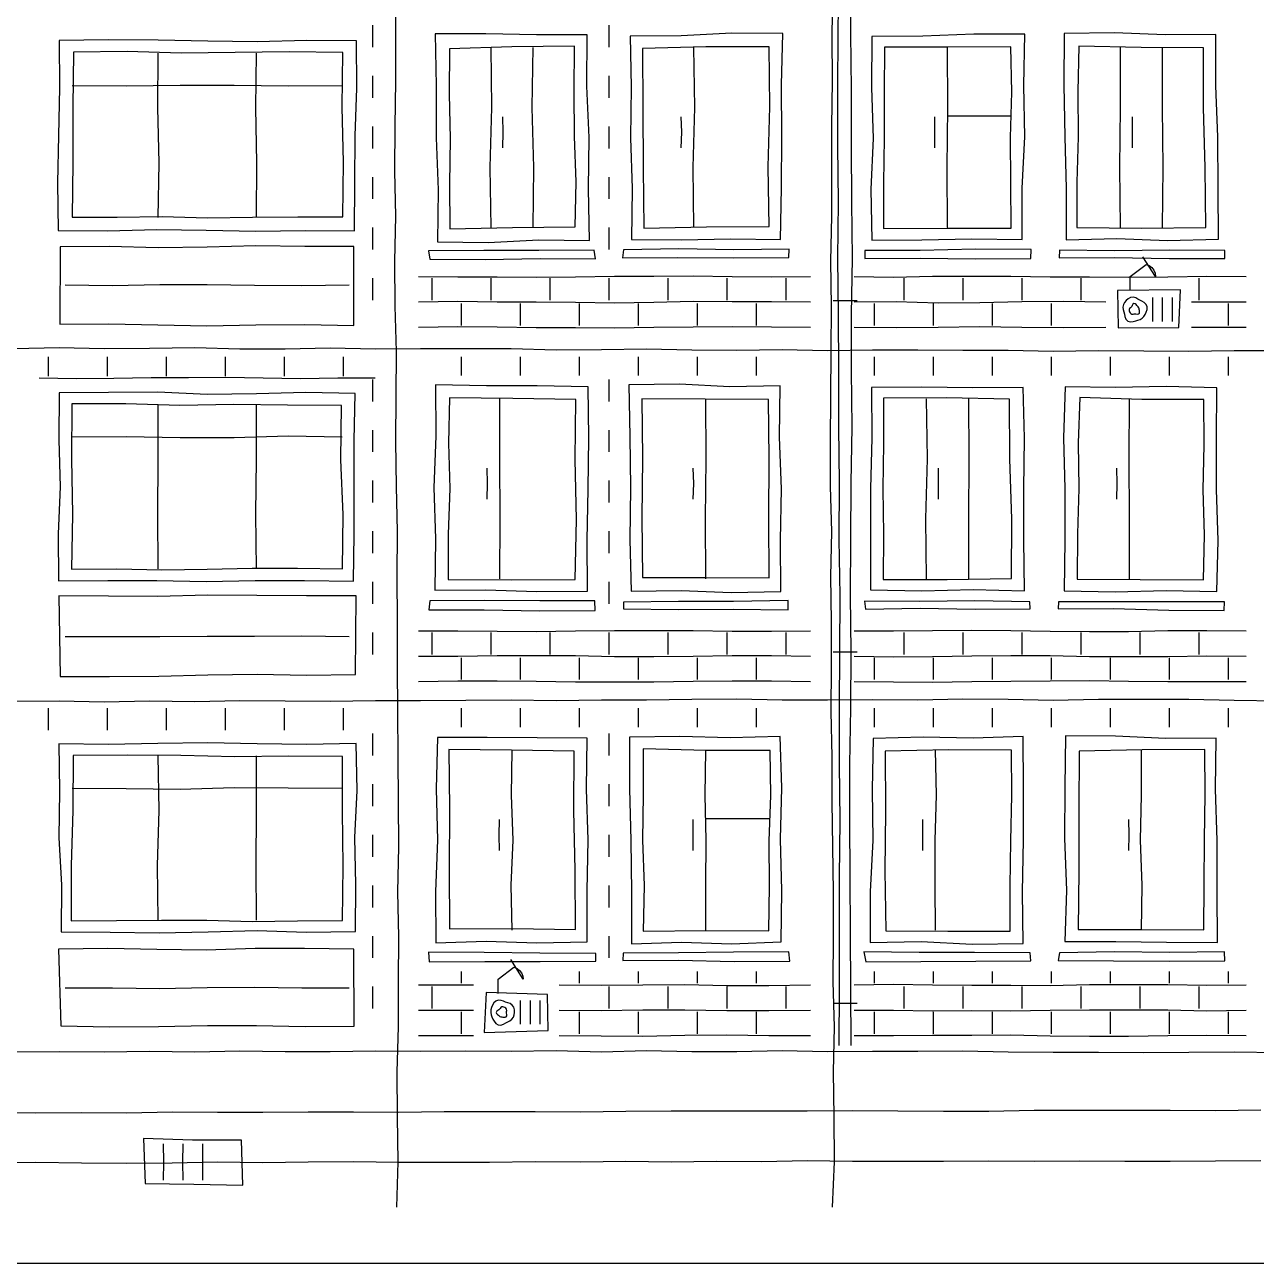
# Model space of a CAD drawing. Header units: millimetres. Extents: x 0 to 655, y 0 to 345.
# Drawn here: x 484.5 to 572.2, y 180 to 268.1 of the extents above; entities that cross this region are included whole.
import ezdxf

# ---------------------------------------------------------------- set-up
doc = ezdxf.new("R2010")
doc.units = ezdxf.units.MM
for name, color, linetype, true_color in [('01_KARKAS', 1, 'Continuous', 0xd62728), ('02_PROYOMY', 5, 'Continuous', 0x1f5fd6), ('03_BALKONY', 3, 'Continuous', 0x2ca02c), ('04_KLADKA', 32, 'Continuous', 0x8c5a2b), ('05_KONDICIONERY', 6, 'Continuous', 0xc512c5), ('06_VODOSTOK', 4, 'Continuous', 0x0f9aa0), ('07_TSEKOL', 30, 'Continuous', 0xe68a00)]:
    doc.layers.add(name, color=color, linetype=linetype, true_color=true_color)

msp = doc.modelspace()

# ---------------------------------------------------------------- linework, layer by layer
at = {"layer": '01_KARKAS'}
for points in [[(511, 184), (511.095, 187.204), (511.044, 190.408), (511.028, 193.612), (511.122, 196.816), (511.119, 200.02), (511.15, 203.224), (511.074, 206.429), (511.15, 209.633), (511.11, 212.837), (511.089, 216.041), (511.073, 219.245), (511.048, 222.449), (511.053, 225.653), (511.011, 228.857), (511.048, 232.061), (510.966, 235.265), (510.917, 238.469), (510.954, 241.673), (510.976, 244.878), (510.882, 248.082), (510.856, 251.286), (510.916, 254.49), (510.866, 257.694), (510.887, 260.898), (510.93, 264.102), (510.918, 267.306), (510.909, 270.51)], [(542, 184), (542.145, 187.204), (542.129, 190.408), (542.07, 193.612), (542.137, 196.816), (542.049, 200.02), (542.074, 203.224), (542.075, 206.429), (542.026, 209.633), (541.989, 212.837), (541.984, 216.041), (541.915, 219.245), (541.927, 222.449), (541.932, 225.653), (541.891, 228.857), (541.957, 232.061), (541.856, 235.265), (541.859, 238.469), (541.876, 241.673), (541.922, 244.878), (541.928, 248.082), (541.898, 251.286), (541.965, 254.49), (541.958, 257.694), (541.969, 260.898), (542, 264.102), (541.98, 267.306), (542.036, 270.51)], [(483.742, 245.088), (486.959, 245.153), (490.175, 245.09), (493.392, 245.112), (496.608, 245.146), (499.825, 245.047), (503.041, 245.067), (506.258, 245.122), (509.474, 245.049), (512.691, 245.086), (515.907, 245.078), (519.124, 245.092), (522.34, 244.983), (525.557, 245.003), (528.773, 245.051), (531.99, 244.98), (535.206, 244.953), (538.423, 245.009), (541.639, 244.936), (544.856, 244.978), (548.072, 244.984), (551.289, 244.972), (554.505, 244.957), (557.722, 244.902), (560.938, 244.928), (564.155, 244.924), (567.371, 244.883), (570.588, 244.935), (573.804, 244.945)], [(483.742, 219.995), (486.959, 220.009), (490.175, 219.937), (493.392, 220.018), (496.608, 219.955), (499.825, 220.03), (503.041, 220.016), (506.258, 219.998), (509.474, 220.044), (512.691, 220.034), (515.907, 220.061), (519.124, 220.085), (522.34, 220.036), (525.557, 220.081), (528.773, 220.081), (531.99, 220.141), (535.206, 220.148), (538.423, 220.076), (541.639, 220.088), (544.856, 220.099), (548.072, 220.083), (551.289, 220.153), (554.505, 220.141), (557.722, 220.061), (560.938, 220.131), (564.155, 220.127), (567.371, 220.124), (570.588, 220.067), (573.804, 220.015)], [(483.742, 195.044), (486.959, 195.066), (490.175, 195.048), (493.392, 195.082), (496.608, 195.034), (499.825, 195.115), (503.041, 195.053), (506.258, 195.072), (509.474, 195.103), (512.691, 195.078), (515.907, 195.11), (519.124, 195.083), (522.34, 195.145), (525.557, 195.048), (528.773, 195.135), (531.99, 195.06), (535.206, 195.053), (538.423, 195.137), (541.639, 195.053), (544.856, 195.092), (548.072, 195.099), (551.289, 195.108), (554.505, 195.034), (557.722, 195.015), (560.938, 195.019), (564.155, 195.003), (567.371, 195.005), (570.588, 195.041), (573.804, 194.992)], [(482.2, 180), (485.4, 180), (488.6, 180), (491.8, 180), (495, 180), (498.2, 180), (501.4, 180), (504.6, 180), (507.8, 180), (511, 180), (514.2, 180), (517.4, 180), (520.6, 180), (523.8, 180), (527, 180), (530.2, 180), (533.4, 180), (536.6, 180), (539.8, 180), (543, 180), (546.2, 180), (549.4, 180), (552.6, 180), (555.8, 180), (559, 180), (562.2, 180), (565.4, 180), (568.6, 180), (571.8, 180), (575, 180)]]:
    msp.add_lwpolyline(points, dxfattribs=at)
at = {"layer": '02_PROYOMY'}
for points in [[(524.538, 267.406), (520.934, 267.39), (517.331, 267.465), (513.728, 267.463)], [(513.728, 267.463), (513.805, 263.767), (513.791, 260.07), (513.935, 256.374), (513.889, 252.677)], [(524.717, 252.773), (524.637, 256.431), (524.697, 260.09), (524.525, 263.747), (524.538, 267.406)], [(538.473, 267.499), (534.85, 267.513), (531.232, 267.327), (527.61, 267.295)], [(527.61, 267.295), (527.672, 263.683), (527.62, 260.071), (527.745, 256.459), (527.704, 252.846)], [(538.295, 252.837), (538.37, 256.502), (538.409, 260.168), (538.365, 263.834), (538.473, 267.499)], [(544.811, 267.276), (544.785, 263.655), (544.889, 260.034), (544.729, 256.413), (544.794, 252.792)], [(555.687, 267.442), (552.061, 267.438), (548.437, 267.298), (544.811, 267.276)], [(555.498, 252.834), (555.51, 256.486), (555.686, 260.137), (555.613, 263.79), (555.687, 267.442)], [(558.487, 267.487), (558.474, 263.815), (558.553, 260.144), (558.633, 256.474), (558.636, 252.802)], [(569.281, 267.413), (565.683, 267.409), (562.085, 267.537), (558.487, 267.487)], [(569.47, 252.849), (569.444, 256.49), (569.437, 260.132), (569.278, 263.771), (569.281, 267.413)], [(514.75, 266.402), (514.729, 263.202), (514.787, 260.002), (514.75, 256.802), (514.76, 253.602)], [(523.632, 266.587), (519.19, 266.533), (514.75, 266.402)], [(517.7, 253.7), (517.651, 257.967), (517.747, 262.233), (517.7, 266.5)], [(520.7, 253.7), (520.741, 257.967), (520.632, 262.233), (520.7, 266.5)], [(523.7, 253.735), (523.757, 256.948), (523.648, 260.161), (523.614, 263.374), (523.632, 266.587)], [(537.486, 266.537), (532.979, 266.536), (528.474, 266.432)], [(528.474, 266.432), (528.512, 262.168), (528.519, 257.904), (528.569, 253.64)], [(532.136, 253.7), (532.079, 257.967), (532.206, 262.233), (532.136, 266.5)], [(537.487, 253.754), (537.418, 258.015), (537.552, 262.276), (537.486, 266.537)], [(545.696, 266.52), (545.678, 263.293), (545.694, 260.066), (545.624, 256.839), (545.632, 253.612)], [(554.709, 266.546), (550.203, 266.524), (545.696, 266.52)], [(550.2, 253.7), (550.176, 257.967), (550.215, 262.233), (550.2, 266.5)], [(554.718, 253.639), (554.696, 256.865), (554.682, 260.092), (554.761, 263.319), (554.709, 266.546)], [(559.534, 266.592), (559.476, 263.364), (559.502, 260.136), (559.386, 256.909), (559.403, 253.68)], [(568.406, 266.464), (563.969, 266.502), (559.534, 266.592)], [(562.5, 253.7), (562.454, 257.967), (562.507, 262.233), (562.5, 266.5)], [(565.5, 253.7), (565.53, 257.967), (565.501, 262.233), (565.5, 266.5)], [(568.576, 253.699), (568.539, 257.954), (568.414, 262.209), (568.406, 266.464)], [(518.55, 259.37), (518.562, 260.465), (518.55, 261.56)], [(531.236, 259.37), (531.274, 260.465), (531.236, 261.56)], [(549.3, 259.37), (549.292, 260.465), (549.3, 261.56)], [(550.2, 261.636), (554.7, 261.636)], [(563.35, 259.37), (563.355, 260.465), (563.35, 261.56)], [(514.76, 253.602), (519.23, 253.688), (523.7, 253.735)], [(528.569, 253.64), (533.028, 253.746), (537.487, 253.754)], [(545.632, 253.612), (550.175, 253.646), (554.718, 253.639)], [(558.636, 252.802), (562.246, 252.912), (565.859, 252.754), (569.47, 252.849)], [(559.403, 253.68), (563.989, 253.654), (568.576, 253.699)], [(525.051, 252.08), (521.115, 252.051), (517.179, 252.046), (513.243, 252.037)], [(513.243, 252.037), (513.351, 251.444)], [(513.889, 252.677), (517.499, 252.632), (521.107, 252.803), (524.717, 252.773)], [(525.129, 251.47), (525.051, 252.08)], [(527.133, 252.104), (527.053, 251.538)], [(538.91, 252.158), (534.984, 252.097), (531.058, 252.174), (527.133, 252.104)], [(527.704, 252.846), (531.234, 252.811), (534.765, 252.876), (538.295, 252.837)], [(538.899, 251.549), (538.91, 252.158)], [(556.137, 252.134), (552.189, 252.15), (548.243, 252.058), (544.295, 252.046)], [(544.295, 252.046), (544.314, 251.48)], [(544.794, 252.792), (548.362, 252.802), (551.93, 252.879), (555.498, 252.834)], [(556.112, 251.488), (556.137, 252.134)], [(558.158, 252.067), (558.133, 251.537)], [(569.93, 252.052), (566.006, 252.068), (562.082, 252.039), (558.158, 252.067)], [(569.926, 251.489), (569.93, 252.052)], [(513.351, 251.444), (517.277, 251.402), (521.203, 251.492), (525.129, 251.47)], [(527.053, 251.538), (531.002, 251.566), (534.95, 251.529), (538.899, 251.549)], [(544.314, 251.48), (548.247, 251.504), (552.179, 251.464), (556.112, 251.488)], [(558.133, 251.537), (562.064, 251.544), (565.995, 251.478), (569.926, 251.489)], [(513.749, 242.487), (513.776, 238.839), (513.628, 235.191), (513.756, 231.543), (513.701, 227.895)], [(524.604, 242.347), (520.986, 242.431), (517.367, 242.429), (513.749, 242.487)], [(524.566, 227.817), (524.541, 231.449), (524.606, 235.082), (524.661, 238.714), (524.604, 242.347)], [(538.286, 242.427), (534.696, 242.35), (531.108, 242.534), (527.518, 242.495)], [(527.518, 242.495), (527.577, 238.826), (527.618, 235.157), (527.57, 231.486), (527.685, 227.818)], [(538.339, 227.788), (538.301, 231.448), (538.379, 235.108), (538.227, 238.767), (538.286, 242.427)], [(555.567, 242.306), (551.969, 242.274), (548.371, 242.331), (544.773, 242.312)], [(558.554, 242.35), (558.451, 238.722), (558.549, 235.094), (558.532, 231.465), (558.505, 227.837)], [(569.356, 242.291), (565.755, 242.372), (562.154, 242.296), (558.554, 242.35)], [(514.755, 241.57), (514.676, 238.341), (514.767, 235.11), (514.654, 231.88), (514.642, 228.65)], [(523.744, 241.441), (519.25, 241.516), (514.755, 241.57)], [(518.336, 228.7), (518.358, 232.967), (518.337, 237.233), (518.336, 241.5)], [(523.687, 228.655), (523.773, 232.917), (523.698, 237.179), (523.744, 241.441)], [(528.446, 241.509), (528.492, 237.268), (528.432, 233.027), (528.476, 228.786)], [(537.454, 241.445), (532.95, 241.475), (528.446, 241.509)], [(533, 228.7), (532.978, 232.967), (533.002, 237.233), (533, 241.5)], [(537.487, 228.773), (537.483, 232.997), (537.491, 237.221), (537.454, 241.445)], [(544.773, 242.312), (544.804, 238.712), (544.707, 235.114), (544.719, 231.515), (544.707, 227.916)], [(545.644, 241.547), (545.643, 238.32), (545.578, 235.093), (545.647, 231.865), (545.603, 228.638)], [(554.609, 241.465), (550.127, 241.574), (545.644, 241.547)], [(548.7, 228.7), (548.649, 232.967), (548.768, 237.233), (548.7, 241.5)], [(551.7, 228.7), (551.705, 232.967), (551.721, 237.233), (551.7, 241.5)], [(554.751, 228.714), (554.768, 232.965), (554.62, 237.214), (554.609, 241.465)], [(555.667, 227.851), (555.613, 231.464), (555.63, 235.079), (555.663, 238.693), (555.567, 242.306)], [(559.599, 241.592), (559.492, 238.362), (559.53, 235.13), (559.444, 231.9), (559.409, 228.669)], [(568.428, 241.443), (564.012, 241.455), (559.599, 241.592)], [(563.136, 228.7), (563.147, 232.967), (563.117, 237.233), (563.136, 241.5)], [(568.418, 228.62), (568.48, 231.826), (568.387, 235.031), (568.455, 238.237), (568.428, 241.443)], [(569.366, 227.802), (569.45, 231.424), (569.333, 235.047), (569.343, 238.669), (569.356, 242.291)], [(517.436, 234.37), (517.443, 235.465), (517.436, 236.56)], [(532.1, 234.37), (532.139, 235.465), (532.1, 236.56)], [(549.55, 234.37), (549.546, 235.465), (549.55, 236.56)], [(562.236, 234.37), (562.269, 235.465), (562.236, 236.56)], [(514.642, 228.65), (519.165, 228.611), (523.687, 228.655)], [(528.476, 228.786), (532.981, 228.792), (537.487, 228.773)], [(545.603, 228.638), (550.177, 228.655), (554.751, 228.714)], [(559.409, 228.669), (563.914, 228.651), (568.418, 228.62)], [(513.701, 227.895), (517.323, 227.906), (520.944, 227.788), (524.566, 227.817)], [(527.685, 227.818), (531.236, 227.874), (534.787, 227.73), (538.339, 227.788)], [(544.707, 227.916), (548.36, 227.849), (552.014, 227.926), (555.667, 227.851)], [(558.505, 227.837), (562.125, 227.763), (565.746, 227.861), (569.366, 227.802)], [(513.348, 227.135), (513.269, 226.491)], [(513.269, 226.491), (517.221, 226.489), (521.173, 226.415), (525.125, 226.431)], [(525.085, 227.131), (521.173, 227.121), (517.26, 227.143), (513.348, 227.135)], [(525.125, 226.431), (525.085, 227.131)], [(527.13, 227.043), (527.129, 226.563)], [(527.129, 226.563), (531.037, 226.5), (534.946, 226.527), (538.855, 226.495)], [(538.857, 227.144), (534.948, 227.092), (531.039, 227.085), (527.13, 227.043)], [(538.855, 226.495), (538.857, 227.144)], [(556.045, 227.049), (552.127, 227.118), (548.209, 227.073), (544.292, 227.115)], [(544.292, 227.115), (544.348, 226.532)], [(544.348, 226.532), (548.256, 226.596), (552.165, 226.536), (556.073, 226.569)], [(556.073, 226.569), (556.045, 227.049)], [(558.084, 227.056), (558.057, 226.569)], [(558.057, 226.569), (561.997, 226.575), (565.935, 226.467), (569.875, 226.442)], [(569.897, 227.054), (565.96, 227.048), (562.022, 227.056), (558.084, 227.056)], [(569.875, 226.442), (569.897, 227.054)], [(513.887, 217.398), (513.796, 213.749), (513.883, 210.099), (513.759, 206.45), (513.774, 202.8)], [(524.535, 217.347), (520.986, 217.375), (517.436, 217.396), (513.887, 217.398)], [(524.553, 202.878), (524.554, 206.495), (524.605, 210.113), (524.489, 213.73), (524.535, 217.347)], [(527.563, 217.434), (527.546, 213.757), (527.662, 210.081), (527.695, 206.404), (527.702, 202.727)], [(538.289, 217.477), (534.714, 217.389), (531.139, 217.481), (527.563, 217.434)], [(538.361, 202.862), (538.391, 206.516), (538.3, 210.169), (538.397, 213.824), (538.289, 217.477)], [(544.897, 217.327), (544.823, 213.699), (544.871, 210.069), (544.696, 206.442), (544.682, 202.813)], [(555.586, 217.465), (552.024, 217.351), (548.459, 217.423), (544.897, 217.327)], [(555.565, 202.758), (555.539, 206.435), (555.601, 210.112), (555.594, 213.788), (555.586, 217.465)], [(558.584, 217.516), (558.544, 213.862), (558.526, 210.207), (558.655, 206.552), (558.552, 202.898)], [(569.307, 217.357), (565.731, 217.333), (562.159, 217.492), (558.584, 217.516)], [(569.401, 202.813), (569.384, 206.449), (569.378, 210.085), (569.268, 213.721), (569.307, 217.357)], [(523.612, 216.427), (519.151, 216.493), (514.689, 216.541)], [(514.689, 216.541), (514.746, 212.294), (514.73, 208.046), (514.748, 203.798)], [(519.2, 203.7), (519.142, 206.9), (519.267, 210.1), (519.149, 213.3), (519.2, 216.5)], [(523.714, 203.747), (523.691, 207.974), (523.602, 212.2), (523.612, 216.427)], [(528.525, 216.593), (528.53, 213.353), (528.491, 210.112), (528.592, 206.872), (528.536, 203.632)], [(537.575, 216.48), (533.049, 216.481), (528.525, 216.593)], [(533, 203.7), (532.983, 206.9), (533.025, 210.1), (532.943, 213.3), (533, 216.5)], [(537.478, 203.639), (537.529, 206.849), (537.507, 210.06), (537.611, 213.269), (537.575, 216.48)], [(545.756, 216.426), (545.775, 212.169), (545.727, 207.912), (545.798, 203.656)], [(554.747, 216.496), (550.251, 216.524), (545.756, 216.426)], [(549.336, 203.7), (549.321, 206.9), (549.306, 210.1), (549.401, 213.3), (549.336, 216.5)], [(554.655, 203.614), (554.644, 206.835), (554.71, 210.055), (554.768, 213.275), (554.747, 216.496)], [(559.57, 216.432), (559.539, 212.205), (559.541, 207.977), (559.5, 203.75)], [(568.507, 216.554), (564.038, 216.521), (559.57, 216.432)], [(564, 203.7), (564.04, 206.9), (563.93, 210.1), (564.004, 213.3), (564, 216.5)], [(568.428, 203.726), (568.449, 206.933), (568.478, 210.14), (568.541, 213.347), (568.507, 216.554)], [(518.3, 209.37), (518.269, 210.465), (518.3, 211.56)], [(532.1, 209.37), (532.095, 210.465), (532.1, 211.56)], [(533, 211.636), (537.5, 211.636)], [(548.436, 209.37), (548.435, 210.465), (548.436, 211.56)], [(563.1, 209.37), (563.11, 210.465), (563.1, 211.56)], [(514.748, 203.798), (519.232, 203.819), (523.714, 203.747)], [(528.536, 203.632), (533.007, 203.68), (537.478, 203.639)], [(545.798, 203.656), (550.226, 203.625), (554.655, 203.614)], [(559.5, 203.75), (563.964, 203.743), (568.428, 203.726)], [(513.774, 202.8), (517.366, 202.926), (520.96, 202.786), (524.553, 202.878)], [(527.702, 202.727), (531.254, 202.832), (534.809, 202.717), (538.361, 202.862)], [(544.682, 202.813), (548.31, 202.883), (551.937, 202.705), (555.565, 202.758)], [(558.552, 202.898), (562.169, 202.899), (565.785, 202.842), (569.401, 202.813)], [(525.15, 202.032), (521.18, 202.071), (517.211, 202.115), (513.242, 202.137)], [(513.242, 202.137), (513.3, 201.437)], [(525.155, 201.496), (525.15, 202.032)], [(527.117, 202.051), (527.088, 201.527)], [(538.894, 202.148), (534.968, 202.124), (531.043, 202.075), (527.117, 202.051)], [(538.968, 201.484), (538.894, 202.148)], [(556.069, 202.078), (552.124, 202.11), (548.178, 202.104), (544.232, 202.145)], [(544.232, 202.145), (544.369, 201.434)], [(556.133, 201.522), (556.069, 202.078)], [(558.165, 202.096), (558.06, 201.536)], [(569.898, 202.154), (565.987, 202.108), (562.076, 202.152), (558.165, 202.096)], [(569.925, 201.509), (569.898, 202.154)], [(513.3, 201.437), (517.252, 201.474), (521.204, 201.456), (525.155, 201.496)], [(527.088, 201.527), (531.048, 201.559), (535.008, 201.458), (538.968, 201.484)], [(544.369, 201.434), (548.29, 201.475), (552.212, 201.489), (556.133, 201.522)], [(558.06, 201.536), (562.015, 201.521), (565.97, 201.492), (569.925, 201.509)]]:
    msp.add_lwpolyline(points, dxfattribs=at)
at = {"layer": '03_BALKONY'}
for points in [[(486.954, 267.003), (486.993, 263.624), (486.916, 260.246), (486.846, 256.867), (486.892, 253.488)], [(508.117, 266.982), (504.59, 267.004), (501.063, 266.909), (497.536, 266.94), (494.009, 267.022), (490.482, 267.053), (486.954, 267.003)], [(487.975, 266.167), (487.946, 262.25), (487.926, 258.334), (487.879, 254.417)], [(507.16, 266.141), (503.323, 266.182), (499.486, 266.15), (495.649, 266.105), (491.812, 266.202), (487.975, 266.167)], [(507.161, 254.45), (507.205, 258.347), (507.112, 262.244), (507.16, 266.141)], [(507.979, 253.451), (507.996, 256.834), (508.027, 260.217), (508.146, 263.599), (508.117, 266.982)], [(494, 254.4), (494.078, 258.3), (493.976, 262.2), (494, 266.1)], [(501, 254.4), (501.027, 258.3), (500.968, 262.2), (501, 266.1)], [(487.9, 263.8), (491.74, 263.767), (495.58, 263.813), (499.42, 263.825), (503.26, 263.776), (507.1, 263.8)], [(487.879, 254.417), (491.092, 254.436), (494.306, 254.48), (497.52, 254.383), (500.734, 254.426), (503.947, 254.455), (507.161, 254.45)], [(486.892, 253.488), (490.407, 253.453), (493.921, 253.539), (497.436, 253.507), (500.95, 253.42), (504.465, 253.465), (507.979, 253.451)], [(487.042, 252.307), (487.009, 246.801)], [(507.932, 252.344), (504.45, 252.345), (500.968, 252.39), (497.487, 252.284), (494.005, 252.248), (490.523, 252.342), (487.042, 252.307)], [(507.933, 246.712), (507.932, 252.344)], [(487.4, 249.6), (490.767, 249.566), (494.133, 249.64), (497.5, 249.643), (500.867, 249.587), (504.233, 249.563), (507.6, 249.6)], [(487.009, 246.801), (490.496, 246.832), (493.984, 246.758), (497.471, 246.698), (500.958, 246.754), (504.446, 246.794), (507.933, 246.712)], [(486.971, 241.916), (486.936, 238.574), (487.026, 235.232), (486.881, 231.891), (486.916, 228.549)], [(508.037, 241.881), (504.526, 241.945), (501.015, 241.853), (497.504, 241.817), (493.993, 241.969), (490.482, 241.94), (486.971, 241.916)], [(507.915, 228.536), (507.954, 231.872), (507.969, 235.208), (507.967, 238.545), (508.037, 241.881)], [(487.868, 241.137), (487.836, 237.218), (487.917, 233.298), (487.847, 229.379)], [(507.065, 241.021), (503.226, 241.056), (499.386, 241.104), (495.546, 241.028), (491.708, 241.141), (487.868, 241.137)], [(494, 229.4), (493.98, 233.3), (494.003, 237.2), (494, 241.1)], [(501, 229.4), (500.954, 233.3), (501.019, 237.2), (501, 241.1)], [(507.132, 229.409), (507.169, 233.28), (507.016, 237.15), (507.065, 241.021)], [(487.9, 238.8), (491.74, 238.825), (495.58, 238.757), (499.42, 238.758), (503.26, 238.859), (507.1, 238.8)], [(487.847, 229.379), (491.061, 229.396), (494.276, 229.333), (497.49, 229.383), (500.704, 229.447), (503.918, 229.447), (507.132, 229.409)], [(486.916, 228.549), (490.416, 228.585), (493.916, 228.569), (497.415, 228.498), (500.915, 228.569), (504.415, 228.585), (507.915, 228.536)], [(508.091, 227.488), (504.565, 227.493), (501.04, 227.514), (497.514, 227.521), (493.989, 227.445), (490.463, 227.463), (486.938, 227.483)], [(486.938, 227.483), (487.046, 221.752)], [(508.061, 221.886), (508.091, 227.488)], [(487.4, 224.6), (490.767, 224.594), (494.133, 224.582), (497.5, 224.604), (500.867, 224.621), (504.233, 224.639), (507.6, 224.6)], [(487.046, 221.752), (490.549, 221.753), (494.051, 221.76), (497.553, 221.852), (501.056, 221.913), (504.559, 221.831), (508.061, 221.886)], [(486.935, 216.963), (486.993, 213.616), (486.929, 210.268), (487.124, 206.923), (487.094, 203.575)], [(508.101, 216.983), (504.573, 216.916), (501.046, 216.954), (497.518, 217.017), (493.99, 216.986), (490.463, 216.917), (486.935, 216.963)], [(508.044, 203.597), (508.075, 206.943), (508.006, 210.29), (508.171, 213.636), (508.101, 216.983)], [(487.963, 216.131), (487.945, 212.21), (487.811, 208.29), (487.813, 204.368)], [(507.131, 216.056), (503.297, 216.084), (499.463, 216.034), (495.63, 216.127), (491.797, 216.151), (487.963, 216.131)], [(494, 204.4), (493.955, 208.3), (494.075, 212.2), (494, 216.1)], [(501, 204.4), (500.986, 208.3), (501.004, 212.2), (501, 216.1)], [(507.137, 204.375), (507.177, 208.269), (507.119, 212.163), (507.131, 216.056)], [(487.9, 213.8), (491.74, 213.783), (495.58, 213.732), (499.42, 213.837), (503.26, 213.832), (507.1, 213.8)], [(487.094, 203.575), (490.586, 203.546), (494.077, 203.496), (497.569, 203.59), (501.061, 203.663), (504.553, 203.551), (508.044, 203.597)], [(487.813, 204.368), (491.034, 204.378), (494.254, 204.401), (497.475, 204.4), (500.696, 204.325), (503.916, 204.356), (507.137, 204.375)], [(507.93, 202.346), (504.428, 202.401), (500.925, 202.392), (497.423, 202.276), (493.921, 202.327), (490.419, 202.399), (486.916, 202.347)], [(486.916, 202.347), (487.075, 196.885)], [(507.963, 196.87), (507.93, 202.346)], [(487.4, 199.6), (490.767, 199.592), (494.133, 199.558), (497.5, 199.607), (500.867, 199.634), (504.233, 199.595), (507.6, 199.6)], [(487.075, 196.885), (490.557, 196.827), (494.038, 196.833), (497.519, 196.918), (501, 196.907), (504.481, 196.85), (507.963, 196.87)]]:
    msp.add_lwpolyline(points, dxfattribs=at)
at = {"layer": '04_KLADKA'}
for points in [[(509.3, 266.52), (509.3, 268.08)], [(526.1, 266.52), (526.1, 268.08)], [(509.3, 262.92), (509.3, 264.48)], [(526.1, 262.92), (526.1, 264.48)], [(509.3, 259.32), (509.3, 260.88)], [(526.1, 259.32), (526.1, 260.88)], [(509.3, 255.72), (509.3, 257.28)], [(526.1, 255.72), (526.1, 257.28)], [(509.3, 252.12), (509.3, 253.68)], [(526.1, 252.12), (526.1, 253.68)], [(509.3, 248.52), (509.3, 250.08)], [(512.55, 250.2), (515.34, 250.183), (518.13, 250.174), (520.92, 250.165), (523.71, 250.192), (526.5, 250.222), (529.29, 250.222), (532.08, 250.24), (534.87, 250.197), (537.66, 250.178), (540.45, 250.2)], [(513.5, 248.52), (513.5, 250.08)], [(517.7, 248.52), (517.7, 250.08)], [(521.9, 248.52), (521.9, 250.08)], [(526.1, 248.52), (526.1, 250.08)], [(530.3, 248.52), (530.3, 250.08)], [(534.5, 248.52), (534.5, 250.08)], [(538.7, 248.52), (538.7, 250.08)], [(543.55, 250.2), (546.34, 250.168), (549.13, 250.22), (551.92, 250.227), (554.71, 250.221), (557.5, 250.177), (560.29, 250.178), (563.08, 250.158), (565.87, 250.183), (568.66, 250.227), (571.45, 250.2)], [(547.1, 248.52), (547.1, 250.08)], [(551.3, 248.52), (551.3, 250.08)], [(555.5, 248.52), (555.5, 250.08)], [(559.7, 248.52), (559.7, 250.08)], [(568.1, 248.52), (568.1, 250.08)], [(512.55, 248.4), (515.34, 248.441), (518.13, 248.406), (520.92, 248.398), (523.71, 248.38), (526.5, 248.341), (529.29, 248.378), (532.08, 248.457), (534.87, 248.419), (537.66, 248.429), (540.45, 248.4)], [(515.6, 246.72), (515.6, 248.28)], [(519.8, 246.72), (519.8, 248.28)], [(524, 246.72), (524, 248.28)], [(528.2, 246.72), (528.2, 248.28)], [(532.4, 246.72), (532.4, 248.28)], [(536.6, 246.72), (536.6, 248.28)], [(543.55, 248.4), (546.533, 248.427), (549.517, 248.338), (552.5, 248.364), (555.483, 248.432), (558.467, 248.445), (561.45, 248.4)], [(545, 246.72), (545, 248.28)], [(549.2, 246.72), (549.2, 248.28)], [(553.4, 246.72), (553.4, 248.28)], [(557.6, 246.72), (557.6, 248.28)], [(567.55, 248.4), (571.45, 248.4)], [(570.2, 246.72), (570.2, 248.28)], [(512.55, 246.6), (515.34, 246.642), (518.13, 246.624), (520.92, 246.569), (523.71, 246.569), (526.5, 246.558), (529.29, 246.595), (532.08, 246.618), (534.87, 246.647), (537.66, 246.611), (540.45, 246.6)], [(543.55, 246.6), (546.533, 246.574), (549.517, 246.602), (552.5, 246.637), (555.483, 246.59), (558.467, 246.574), (561.45, 246.6)], [(567.55, 246.6), (571.45, 246.6)], [(486.2, 243.12), (486.2, 244.5)], [(490.4, 243.12), (490.4, 244.5)], [(494.6, 243.12), (494.6, 244.5)], [(498.8, 243.12), (498.8, 244.5)], [(503, 243.12), (503, 244.5)], [(507.2, 243.12), (507.2, 244.5)], [(515.6, 243.15), (515.6, 244.5)], [(519.8, 243.15), (519.8, 244.5)], [(524, 243.15), (524, 244.5)], [(528.2, 243.15), (528.2, 244.5)], [(532.4, 243.15), (532.4, 244.5)], [(536.6, 243.15), (536.6, 244.5)], [(545, 243.15), (545, 244.5)], [(549.2, 243.15), (549.2, 244.5)], [(553.4, 243.15), (553.4, 244.5)], [(557.6, 243.15), (557.6, 244.5)], [(561.8, 243.15), (561.8, 244.5)], [(566, 243.15), (566, 244.5)], [(570.2, 243.15), (570.2, 244.5)], [(485.55, 243), (488.206, 242.942), (490.861, 242.972), (493.517, 243.014), (496.172, 243.025), (498.828, 243.045), (501.483, 242.989), (504.139, 242.936), (506.794, 242.995), (509.45, 243)], [(509.3, 241.32), (509.3, 242.88)], [(526.1, 241.32), (526.1, 242.88)], [(509.3, 237.72), (509.3, 239.28)], [(526.1, 237.72), (526.1, 239.28)], [(509.3, 234.12), (509.3, 235.68)], [(526.1, 234.12), (526.1, 235.68)], [(509.3, 230.52), (509.3, 232.08)], [(526.1, 230.52), (526.1, 232.08)], [(509.3, 226.92), (509.3, 228.48)], [(526.1, 226.92), (526.1, 228.48)], [(509.3, 223.32), (509.3, 224.88)], [(512.55, 225), (515.34, 224.985), (518.13, 224.969), (520.92, 224.954), (523.71, 224.987), (526.5, 225.025), (529.29, 225.028), (532.08, 225.025), (534.87, 224.959), (537.66, 224.976), (540.45, 225)], [(513.5, 223.32), (513.5, 224.88)], [(517.7, 223.32), (517.7, 224.88)], [(521.9, 223.32), (521.9, 224.88)], [(526.1, 223.32), (526.1, 224.88)], [(530.3, 223.32), (530.3, 224.88)], [(534.5, 223.32), (534.5, 224.88)], [(538.7, 223.32), (538.7, 224.88)], [(543.55, 225), (546.34, 224.993), (549.13, 225.008), (551.92, 225.035), (554.71, 225.018), (557.5, 224.962), (560.29, 224.943), (563.08, 224.953), (565.87, 225.008), (568.66, 225.013), (571.45, 225)], [(547.1, 223.32), (547.1, 224.88)], [(551.3, 223.32), (551.3, 224.88)], [(555.5, 223.32), (555.5, 224.88)], [(559.7, 223.32), (559.7, 224.88)], [(563.9, 223.32), (563.9, 224.88)], [(568.1, 223.32), (568.1, 224.88)], [(512.55, 223.2), (515.34, 223.187), (518.13, 223.237), (520.92, 223.233), (523.71, 223.23), (526.5, 223.165), (529.29, 223.176), (532.08, 223.194), (534.87, 223.229), (537.66, 223.247), (540.45, 223.2)], [(515.6, 221.52), (515.6, 223.08)], [(519.8, 221.52), (519.8, 223.08)], [(524, 221.52), (524, 223.08)], [(528.2, 221.52), (528.2, 223.08)], [(532.4, 221.52), (532.4, 223.08)], [(536.6, 221.52), (536.6, 223.08)], [(543.55, 223.2), (546.34, 223.15), (549.13, 223.158), (551.92, 223.225), (554.71, 223.249), (557.5, 223.244), (560.29, 223.171), (563.08, 223.178), (565.87, 223.171), (568.66, 223.205), (571.45, 223.2)], [(545, 221.52), (545, 223.08)], [(549.2, 221.52), (549.2, 223.08)], [(553.4, 221.52), (553.4, 223.08)], [(557.6, 221.52), (557.6, 223.08)], [(561.8, 221.52), (561.8, 223.08)], [(566, 221.52), (566, 223.08)], [(570.2, 221.52), (570.2, 223.08)], [(512.55, 221.4), (515.34, 221.434), (518.13, 221.443), (520.92, 221.405), (523.71, 221.369), (526.5, 221.365), (529.29, 221.371), (532.08, 221.403), (534.87, 221.442), (537.66, 221.436), (540.45, 221.4)], [(543.55, 221.4), (546.34, 221.358), (549.13, 221.331), (551.92, 221.381), (554.71, 221.404), (557.5, 221.444), (560.29, 221.463), (563.08, 221.407), (565.87, 221.385), (568.66, 221.38), (571.45, 221.4)], [(486.2, 217.92), (486.2, 219.48)], [(490.4, 217.92), (490.4, 219.48)], [(494.6, 217.92), (494.6, 219.48)], [(498.8, 217.92), (498.8, 219.48)], [(503, 217.92), (503, 219.48)], [(507.2, 217.92), (507.2, 219.48)], [(515.6, 218.15), (515.6, 219.48)], [(519.8, 218.15), (519.8, 219.48)], [(524, 218.15), (524, 219.48)], [(528.2, 218.15), (528.2, 219.48)], [(532.4, 218.15), (532.4, 219.48)], [(536.6, 218.15), (536.6, 219.48)], [(545, 218.15), (545, 219.48)], [(549.2, 218.15), (549.2, 219.48)], [(553.4, 218.15), (553.4, 219.48)], [(557.6, 218.15), (557.6, 219.48)], [(561.8, 218.15), (561.8, 219.48)], [(566, 218.15), (566, 219.48)], [(570.2, 218.15), (570.2, 219.48)], [(509.3, 216.12), (509.3, 217.68)], [(526.1, 216.12), (526.1, 217.68)], [(509.3, 212.52), (509.3, 214.08)], [(526.1, 212.52), (526.1, 214.08)], [(509.3, 208.92), (509.3, 210.48)], [(526.1, 208.92), (526.1, 210.48)], [(509.3, 205.32), (509.3, 206.88)], [(526.1, 205.32), (526.1, 206.88)], [(509.3, 201.72), (509.3, 203.28)], [(526.1, 201.72), (526.1, 203.28)], [(515.6, 199.92), (515.6, 200.75)], [(524, 199.92), (524, 200.75)], [(528.2, 199.92), (528.2, 200.75)], [(532.4, 199.92), (532.4, 200.75)], [(536.6, 199.92), (536.6, 200.75)], [(545, 199.92), (545, 200.75)], [(549.2, 199.92), (549.2, 200.75)], [(553.4, 199.92), (553.4, 200.75)], [(557.6, 199.92), (557.6, 200.75)], [(561.8, 199.92), (561.8, 200.75)], [(566, 199.92), (566, 200.75)], [(570.2, 199.92), (570.2, 200.75)], [(509.3, 198.12), (509.3, 199.68)], [(512.55, 199.8), (516.45, 199.8)], [(513.5, 198.12), (513.5, 199.68)], [(522.55, 199.8), (525.533, 199.778), (528.517, 199.813), (531.5, 199.833), (534.483, 199.768), (537.467, 199.76), (540.45, 199.8)], [(526.1, 198.12), (526.1, 199.68)], [(530.3, 198.12), (530.3, 199.68)], [(534.5, 198.12), (534.5, 199.68)], [(538.7, 198.12), (538.7, 199.68)], [(543.55, 199.8), (546.34, 199.853), (549.13, 199.799), (551.92, 199.795), (554.71, 199.779), (557.5, 199.767), (560.29, 199.832), (563.08, 199.825), (565.87, 199.82), (568.66, 199.789), (571.45, 199.8)], [(547.1, 198.12), (547.1, 199.68)], [(551.3, 198.12), (551.3, 199.68)], [(555.5, 198.12), (555.5, 199.68)], [(559.7, 198.12), (559.7, 199.68)], [(563.9, 198.12), (563.9, 199.68)], [(568.1, 198.12), (568.1, 199.68)], [(512.55, 198), (516.45, 198)], [(515.6, 196.32), (515.6, 197.88)], [(522.55, 198), (525.533, 197.985), (528.517, 198.03), (531.5, 198.025), (534.483, 197.98), (537.467, 197.989), (540.45, 198)], [(524, 196.32), (524, 197.88)], [(528.2, 196.32), (528.2, 197.88)], [(532.4, 196.32), (532.4, 197.88)], [(536.6, 196.32), (536.6, 197.88)], [(543.55, 198), (546.34, 198.01), (549.13, 197.968), (551.92, 197.972), (554.71, 197.966), (557.5, 198.016), (560.29, 198.02), (563.08, 198.026), (565.87, 198.024), (568.66, 197.952), (571.45, 198)], [(545, 196.32), (545, 197.88)], [(549.2, 196.32), (549.2, 197.88)], [(553.4, 196.32), (553.4, 197.88)], [(557.6, 196.32), (557.6, 197.88)], [(561.8, 196.32), (561.8, 197.88)], [(566, 196.32), (566, 197.88)], [(570.2, 196.32), (570.2, 197.88)], [(512.55, 196.2), (516.45, 196.2)], [(522.55, 196.2), (525.533, 196.174), (528.517, 196.147), (531.5, 196.227), (534.483, 196.252), (537.467, 196.199), (540.45, 196.2)], [(543.55, 196.2), (546.34, 196.193), (549.13, 196.219), (551.92, 196.221), (554.71, 196.255), (557.5, 196.179), (560.29, 196.161), (563.08, 196.145), (565.87, 196.196), (568.66, 196.227), (571.45, 196.2)]]:
    msp.add_lwpolyline(points, dxfattribs=at)
at = {"layer": '05_KONDICIONERY'}
for points in [[(565, 250.2), (564.1, 251.6)], [(563.2, 250.2), (564.333, 251.069)], [(564.333, 251.069), (564.55, 250.979)], [(564.55, 250.979), (564.736, 250.836)], [(564.736, 250.836), (564.879, 250.65)], [(564.879, 250.65), (564.969, 250.433)], [(564.969, 250.433), (565, 250.2)], [(563.2, 249.2), (563.2, 250.2)], [(566.771, 249.258), (562.285, 249.206)], [(562.285, 249.206), (562.328, 246.563)], [(564.8, 247), (564.8, 248.7)], [(565.5, 247), (565.5, 248.7)], [(566.2, 247), (566.2, 248.7)], [(566.66, 246.57), (566.771, 249.258)], [(562.328, 246.563), (566.66, 246.57)], [(518.2, 200.2), (519.333, 201.069)], [(520, 200.2), (519.1, 201.6)], [(519.333, 201.069), (519.55, 200.979)], [(519.55, 200.979), (519.736, 200.836)], [(518.2, 199.2), (518.2, 200.2)], [(519.736, 200.836), (519.879, 200.65)], [(519.879, 200.65), (519.969, 200.433)], [(519.969, 200.433), (520, 200.2)], [(517.361, 199.266), (517.216, 196.425)], [(521.71, 199.124), (517.361, 199.266)], [(519.8, 197), (519.8, 198.7)], [(520.5, 197), (520.5, 198.7)], [(521.2, 197), (521.2, 198.7)], [(521.758, 196.559), (521.71, 199.124)], [(517.216, 196.425), (521.758, 196.559)]]:
    msp.add_lwpolyline(points, dxfattribs=at)
for points in [[(564.396, 247.85), (564.402, 248.042), (564.331, 248.22), (564.193, 248.353), (564.03, 248.439), (563.881, 248.509), (563.742, 248.594), (563.588, 248.683), (563.407, 248.731), (563.221, 248.708), (563.054, 248.622), (562.914, 248.5), (562.798, 248.36), (562.713, 248.2), (562.678, 248.025), (562.696, 247.85), (562.739, 247.688), (562.778, 247.529), (562.817, 247.354), (562.893, 247.176), (563.031, 247.037), (563.217, 246.978), (563.41, 246.992), (563.585, 247.04), (563.746, 247.091), (563.904, 247.15), (564.052, 247.237), (564.173, 247.361), (564.266, 247.509), (564.341, 247.671), (564.396, 247.85)], [(563.831, 247.85), (563.821, 247.918), (563.805, 247.986), (563.771, 248.047), (563.724, 248.098), (563.673, 248.151), (563.617, 248.211), (563.543, 248.264), (563.455, 248.275), (563.377, 248.228), (563.329, 248.147), (563.3, 248.072), (563.263, 248.022), (563.205, 247.982), (563.144, 247.926), (563.111, 247.85), (563.117, 247.769), (563.148, 247.693), (563.188, 247.624), (563.242, 247.563), (563.313, 247.527), (563.395, 247.526), (563.468, 247.548), (563.531, 247.559), (563.6, 247.543), (563.689, 247.523), (563.782, 247.537), (563.846, 247.599), (563.862, 247.689), (563.848, 247.776), (563.831, 247.85)], [(519.377, 197.85), (519.367, 198.034), (519.318, 198.214), (519.214, 198.369), (519.062, 198.475), (518.894, 198.532), (518.736, 198.576), (518.582, 198.635), (518.411, 198.697), (518.219, 198.716), (518.036, 198.653), (517.897, 198.52), (517.804, 198.356), (517.74, 198.188), (517.693, 198.021), (517.677, 197.85), (517.704, 197.681), (517.765, 197.523), (517.839, 197.37), (517.925, 197.211), (518.044, 197.06), (518.211, 196.959), (518.405, 196.944), (518.589, 197.007), (518.744, 197.099), (518.886, 197.181), (519.034, 197.257), (519.18, 197.356), (519.293, 197.497), (519.356, 197.668), (519.377, 197.85)], [(518.792, 197.85), (518.802, 197.914), (518.817, 197.991), (518.805, 198.072), (518.759, 198.138), (518.693, 198.184), (518.619, 198.217), (518.541, 198.239), (518.46, 198.233), (518.389, 198.19), (518.342, 198.124), (518.305, 198.066), (518.254, 198.029), (518.178, 197.993), (518.104, 197.934), (518.072, 197.85), (518.098, 197.764), (518.159, 197.698), (518.223, 197.649), (518.277, 197.603), (518.333, 197.56), (518.397, 197.532), (518.466, 197.523), (518.535, 197.517), (518.612, 197.506), (518.702, 197.501), (518.787, 197.531), (518.837, 197.605), (518.836, 197.7), (518.808, 197.785), (518.792, 197.85)]]:
    msp.add_lwpolyline(points, close=True, dxfattribs=at)
at = {"layer": '06_VODOSTOK'}
for points in [[(542.475, 195.5), (542.501, 199.5), (542.501, 203.5), (542.514, 207.5), (542.543, 211.5), (542.506, 215.5), (542.512, 219.5), (542.526, 223.5), (542.55, 227.5), (542.483, 231.5), (542.498, 235.5), (542.457, 239.5), (542.459, 243.5), (542.443, 247.5), (542.394, 251.5), (542.428, 255.5), (542.396, 259.5), (542.383, 263.5), (542.412, 267.5), (542.451, 271.5)], [(543.325, 195.5), (543.305, 199.5), (543.279, 203.5), (543.27, 207.5), (543.24, 211.5), (543.246, 215.5), (543.309, 219.5), (543.34, 223.5), (543.291, 227.5), (543.31, 231.5), (543.327, 235.5), (543.397, 239.5), (543.369, 243.5), (543.36, 247.5), (543.419, 251.5), (543.381, 255.5), (543.361, 259.5), (543.367, 263.5), (543.314, 267.5), (543.342, 271.5)], [(542.05, 248.5), (543.75, 248.5)], [(542.05, 223.5), (543.75, 223.5)], [(542.05, 198.5), (543.75, 198.5)]]:
    msp.add_lwpolyline(points, dxfattribs=at)
at = {"layer": '07_TSEKOL'}
for points in [[(482.083, 190.721), (485.312, 190.711), (488.542, 190.72), (491.771, 190.703), (495, 190.772), (498.229, 190.742), (501.458, 190.758), (504.688, 190.776), (507.917, 190.768), (511.146, 190.758), (514.375, 190.794), (517.604, 190.798), (520.833, 190.803), (524.062, 190.766), (527.292, 190.808), (530.521, 190.831), (533.75, 190.853), (536.979, 190.832), (540.208, 190.853), (543.438, 190.865), (546.667, 190.846), (549.896, 190.817), (553.125, 190.819), (556.354, 190.888), (559.583, 190.892), (562.812, 190.895), (566.042, 190.895), (569.271, 190.86), (572.5, 190.904)], [(499.939, 188.764), (496.454, 188.753), (492.971, 188.868)], [(492.971, 188.868), (493.074, 185.67)], [(500.025, 185.563), (499.939, 188.764)], [(494.4, 185.9), (494.403, 187.2), (494.4, 188.5)], [(495.8, 185.9), (495.755, 187.2), (495.8, 188.5)], [(497.2, 185.9), (497.2, 187.2), (497.2, 188.5)], [(482.083, 187.164), (485.312, 187.181), (488.542, 187.141), (491.771, 187.129), (495, 187.138), (498.229, 187.204), (501.458, 187.165), (504.688, 187.217), (507.917, 187.236), (511.146, 187.189), (514.375, 187.2), (517.604, 187.186), (520.833, 187.229), (524.062, 187.207), (527.292, 187.266), (530.521, 187.208), (533.75, 187.264), (536.979, 187.235), (540.208, 187.3), (543.438, 187.25), (546.667, 187.269), (549.896, 187.258), (553.125, 187.292), (556.354, 187.268), (559.583, 187.286), (562.812, 187.259), (566.042, 187.252), (569.271, 187.29), (572.5, 187.311)], [(493.074, 185.67), (496.55, 185.616), (500.025, 185.563)]]:
    msp.add_lwpolyline(points, dxfattribs=at)

doc.saveas('drawing.dxf')
